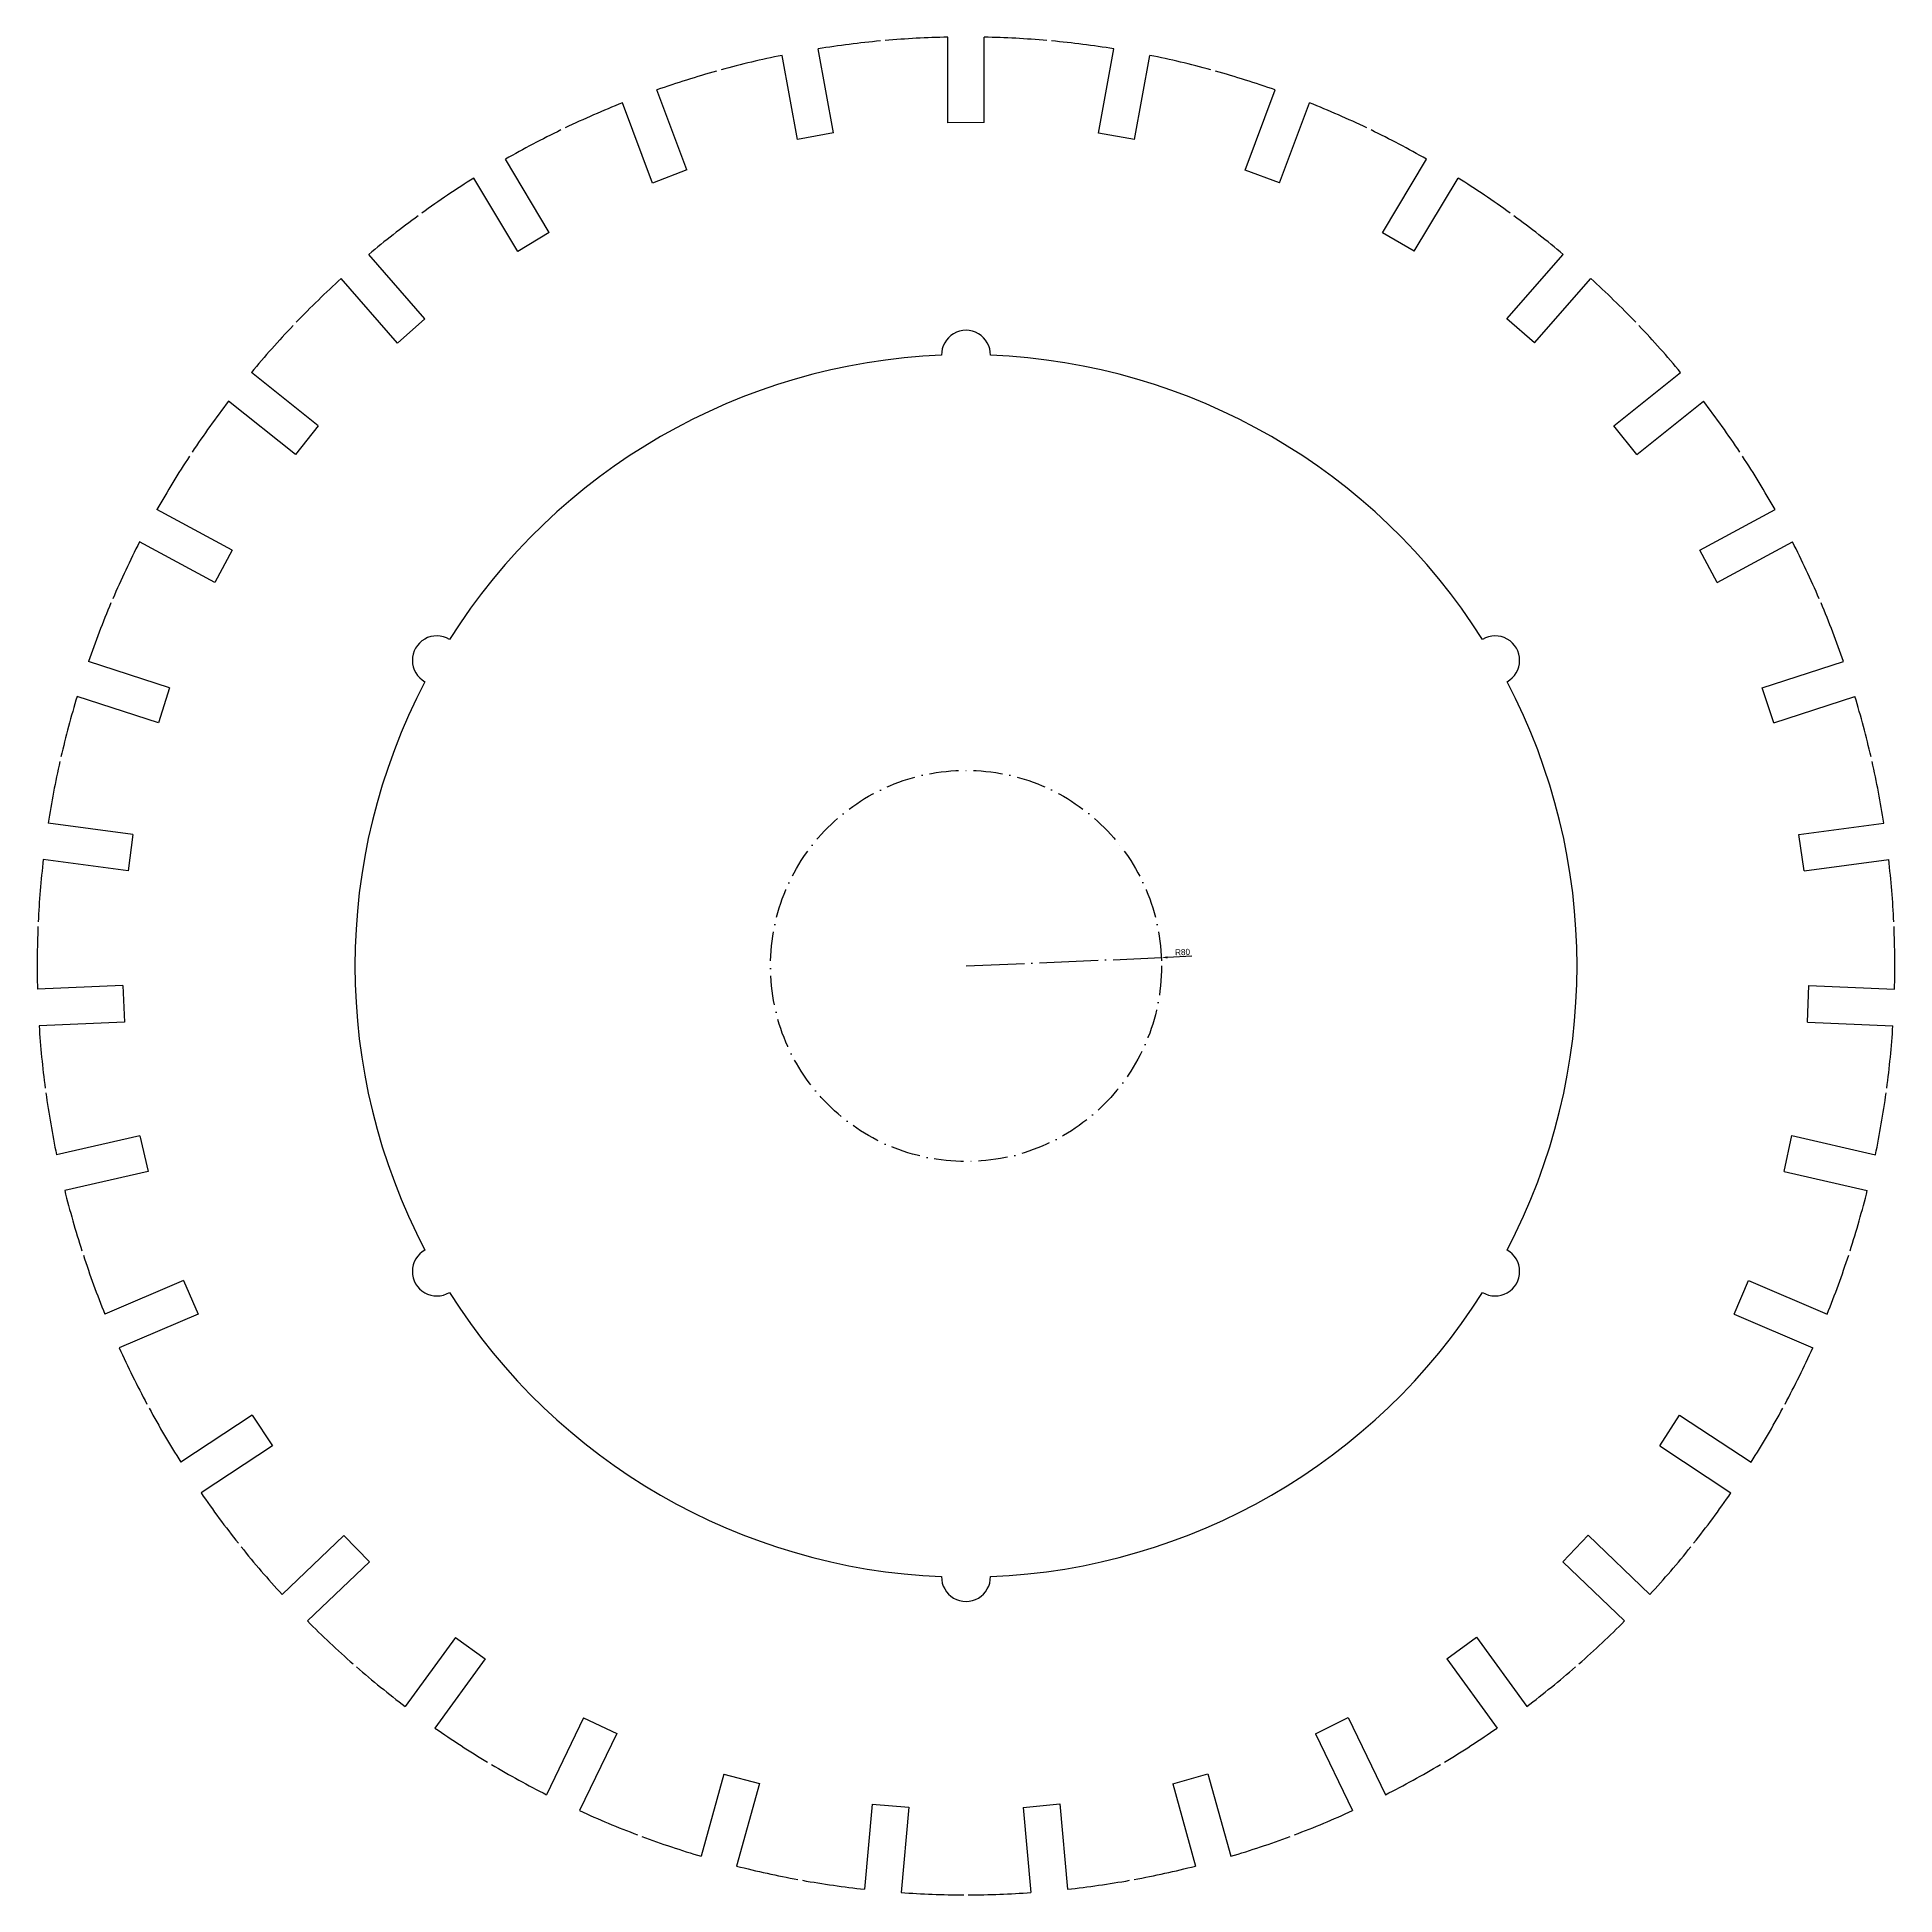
# Model space of a CAD drawing. Header units: millimetres. Extents: x 634 to 1394, y 137 to 897.
import ezdxf

# ---------------------------------------------------------------- set-up
doc = ezdxf.new("R2010")
doc.units = ezdxf.units.MM
doc.linetypes.add('ACAD_ISO04W100', pattern=[30, 24, -3, 0, -3])
doc.linetypes.add('ACAD_ISO10W100', pattern=[18, 12, -3, 0, -3])
doc.dimstyles.new('ISO-25', dxfattribs={"dimtxt": 2.5, "dimasz": 2.5, "dimexe": 1.25, "dimexo": 0.625, "dimtad": 1, "dimtxsty": 'Standard', "dimcen": 2.5, "dimadec": 0, "dimazin": 0, "dimtfac": 1, "dimtmove": 0, "dimatfit": 3, "dimfxl": 1, "dimarcsym": 0})

# ---------------------------------------------------------------- blocks, each defined once
blk = doc.blocks.new('*D1')
at = {"color": 0, "linetype": 'ACAD_ISO04W100', "lineweight": -2, "transparency": 16777216}
for p, q in [((1013.85, 516.91), (1093.78, 520.3)), ((1106.27, 520.83), (1096.27, 520.41))]:
    blk.add_line(p, q, dxfattribs=at)
at = {"color": 0, "linetype": 'ACAD_ISO04W100', "transparency": 16777216}
blk.add_solid([(1096.26, 520.82), (1096.29, 519.99), (1093.78, 520.3)], dxfattribs=at)
at = {"layer": 'Defpoints', "color": 0, "linetype": 'ACAD_ISO04W100', "transparency": 16777216}
for p in [(1013.85, 516.91), (1093.78, 520.3)]:
    blk.add_point(p, dxfattribs=at)
at = {"color": 0, "linetype": 'ACAD_ISO04W100', "transparency": 16777216, "insert": (1102.44, 522.54), "char_height": 2.5, "attachment_point": 5, "rotation": 2.42857}
blk.add_mtext('R80', dxfattribs=at)

msp = doc.modelspace()

# ---------------------------------------------------------------- linework, layer by layer
for p, q in [((1006.349, 861.799), (1006.349, 896.836)), ((1021.349, 861.91), (1021.349, 896.836)), ((944.887, 854.917), (938.631, 889.392)), ((959.626, 857.705), (953.39, 892.07)), ((1068.052, 857.596), (1074.308, 892.07)), ((1082.83, 855.027), (1089.067, 889.392)), ((899.646, 842.547), (887.374, 875.246)), ((1128.012, 842.442), (1140.324, 875.246)), ((885.642, 837.172), (873.331, 869.975)), ((1142.095, 837.276), (1154.367, 869.975)), ((1021.349, 861.91), (1006.349, 861.799)), ((959.626, 857.705), (944.887, 854.917)), ((1082.83, 855.027), (1068.052, 857.596)), ((843.337, 816.922), (825.423, 846.904)), ((1184.304, 816.826), (1202.274, 846.904)), ((830.518, 809.133), (812.547, 839.211)), ((899.646, 842.547), (885.642, 837.172)), ((1142.095, 837.276), (1128.012, 842.442)), ((1197.237, 809.229), (1215.151, 839.211)), ((843.337, 816.922), (830.518, 809.133)), ((1197.237, 809.229), (1184.304, 816.826)), ((792.508, 781.655), (769.529, 807.956)), ((1235.116, 781.57), (1258.169, 807.956)), ((781.285, 771.702), (758.233, 798.088)), ((1246.486, 771.786), (1269.465, 798.087)), ((792.508, 781.655), (781.285, 771.702)), ((1246.486, 771.786), (1235.116, 781.57)), ((748.793, 737.878), (721.487, 759.654)), ((1278.817, 737.808), (1306.211, 759.654)), ((739.528, 726.082), (712.135, 747.927)), ((1288.257, 726.151), (1315.563, 747.927)), ((748.793, 737.878), (739.528, 726.082)), ((1288.257, 726.151), (1278.817, 737.808)), ((713.597, 687), (682.842, 703.55)), ((1314.002, 686.946), (1344.856, 703.55)), ((706.588, 673.738), (675.734, 690.341)), ((713.597, 687), (706.588, 673.738)), ((1321.208, 673.791), (1314.002, 686.946)), ((1321.208, 673.791), (1351.964, 690.341)), ((688.052, 630.654), (654.835, 641.447)), ((1339.54, 630.619), (1372.862, 641.447)), ((683.523, 616.354), (650.2, 627.182)), ((688.052, 630.654), (683.523, 616.354)), ((1344.281, 616.388), (1339.54, 630.619)), ((1344.281, 616.388), (1377.497, 627.181)), ((672.978, 570.653), (638.368, 575.341)), ((672.978, 570.653), (671.075, 555.774)), ((1354.609, 570.638), (1389.33, 575.341)), ((1356.733, 555.789), (1354.609, 570.638)), ((671.075, 555.774), (636.354, 560.477)), ((1356.733, 555.789), (1391.343, 560.477)), ((668.86, 508.925), (633.969, 507.358)), ((668.86, 508.925), (669.644, 493.945)), ((1358.165, 493.94), (1358.726, 508.929)), ((1358.726, 508.929), (1393.729, 507.357)), ((669.644, 493.945), (634.642, 492.373)), ((1358.165, 493.94), (1393.056, 492.373)), ((675.83, 447.453), (641.779, 439.681)), ((675.83, 447.453), (679.276, 432.854)), ((1348.53, 432.829), (1351.759, 447.477)), ((1351.759, 447.477), (1385.918, 439.681)), ((679.276, 432.854), (645.117, 425.057)), ((1348.53, 432.829), (1382.58, 425.057)), ((693.664, 388.213), (661.549, 374.487)), ((693.664, 388.213), (699.662, 374.465)), ((1328.138, 374.42), (1333.931, 388.257)), ((1333.931, 388.257), (1366.149, 374.486)), ((699.662, 374.465), (667.444, 360.694)), ((1328.138, 374.42), (1360.253, 360.694)), ((721.789, 333.11), (692.641, 313.87)), ((721.789, 333.11), (730.145, 320.653)), ((1297.645, 320.592), (1305.815, 333.171)), ((1305.815, 333.171), (1335.056, 313.869)), ((730.145, 320.653), (700.904, 301.351)), ((1297.645, 320.592), (1326.793, 301.351)), ((759.301, 283.915), (734.057, 259.779)), ((759.301, 283.915), (769.748, 273.15)), ((1258.03, 273.073), (1268.315, 283.992)), ((1268.315, 283.992), (1293.64, 259.778)), ((769.748, 273.15), (744.423, 248.937)), ((1258.03, 273.073), (1283.274, 248.937)), ((804.995, 242.208), (784.466, 213.952)), ((804.995, 242.208), (817.196, 233.482)), ((1210.567, 233.391), (1222.636, 242.298)), ((1222.636, 242.298), (1243.231, 213.952)), ((817.196, 233.482), (796.601, 205.136)), ((1210.567, 233.391), (1231.096, 205.136)), ((857.402, 209.33), (842.248, 177.863)), ((857.402, 209.33), (870.964, 202.923)), ((1156.781, 202.822), (1170.247, 209.431)), ((1170.247, 209.431), (1185.449, 177.863)), ((870.964, 202.923), (855.762, 171.355)), ((1156.781, 202.822), (1171.935, 171.355)), ((914.836, 186.339), (905.545, 152.671)), ((914.836, 186.339), (929.325, 182.456)), ((929.325, 182.456), (920.004, 148.681)), ((1098.402, 182.348), (1112.831, 186.446)), ((1112.831, 186.446), (1122.152, 152.671)), ((1098.402, 182.348), (1107.693, 148.681)), ((975.453, 173.972), (972.323, 139.186)), ((975.453, 173.972), (990.403, 172.738)), ((990.403, 172.738), (987.262, 137.842)), ((1037.304, 172.627), (1052.234, 174.083)), ((1037.304, 172.627), (1040.435, 137.842)), ((1052.234, 174.083), (1055.374, 139.186))]:
    msp.add_line(p, q)
at = {"linetype": 'ACAD_ISO10W100'}
msp.add_circle((1013.849, 516.91), 80, dxfattribs=at)
for centre, radius, start, end in [((1013.849, 516.91), 380, 91.130849, 95), ((1013.849, 516.91), 380, 85, 88.869089), ((1013.849, 516.91), 380, 101.416563, 105.285714), ((1013.849, 516.91), 380, 95.285714, 99.154803), ((1013.849, 516.91), 380, 80.845134, 84.714286), ((1013.849, 516.91), 380, 74.714286, 78.583375), ((1013.849, 516.91), 380, 105.571429, 109.440517), ((1013.849, 516.91), 380, 70.55942, 74.428571), ((1013.849, 516.91), 380, 111.702277, 115.571429), ((1013.849, 516.91), 380, 64.428571, 68.29766), ((1013.849, 516.91), 380, 115.857143, 119.726232), ((1013.849, 516.91), 380, 60.273706, 64.142857), ((1013.849, 516.91), 380, 121.987992, 125.857143), ((1013.849, 516.91), 380, 54.142857, 58.011946), ((1013.849, 516.91), 380, 126.142857, 130.011946), ((1013.849, 516.91), 380, 49.987992, 53.857143), ((1013.849, 516.91), 380, 132.273706, 136.142857), ((1013.849, 516.91), 380, 43.857143, 47.726232), ((1013.849, 516.91), 380, 136.428571, 140.29766), ((1013.849, 766.91), 10, 358.854008, 181.145992), ((1013.849, 516.91), 380, 39.702277, 43.571429), ((1013.849, 516.91), 250, 92.291984, 147.708016), ((1013.849, 516.91), 250, 32.291984, 87.708016), ((1013.849, 516.91), 380, 142.55942, 146.428571), ((1013.849, 516.91), 380, 33.571429, 37.440517), ((1013.849, 516.91), 380, 146.714286, 150.583375), ((1013.849, 516.91), 380, 29.416563, 33.285714), ((1013.849, 516.91), 380, 152.845134, 156.714286), ((1013.849, 516.91), 380, 23.285714, 27.154803), ((1013.849, 516.91), 380, 157, 160.869089), ((1013.849, 516.91), 380, 19.130849, 23), ((797.342, 641.91), 10, 58.854008, 241.145992), ((1230.355, 641.91), 10, 298.854008, 121.145992), ((1013.849, 516.91), 250, 152.291984, 207.708016), ((1013.849, 516.91), 250, 332.291984, 27.708016), ((1013.849, 516.91), 380, 163.130849, 167), ((1013.849, 516.91), 380, 13, 16.869089), ((1013.849, 516.91), 380, 167.285714, 171.154803), ((1013.849, 516.91), 380, 8.845134, 12.714286), ((1013.849, 516.91), 380, 173.416563, 177.285714), ((1013.849, 516.91), 380, 2.714286, 6.583375), ((1013.849, 516.91), 380, 177.571429, 181.440517), ((1013.849, 516.91), 380, 358.55942, 2.428571), ((1013.849, 516.91), 380, 183.702277, 187.571429), ((1013.849, 516.91), 380, 352.428571, 356.29766), ((1013.849, 516.91), 380, 187.857143, 191.726232), ((1013.849, 516.91), 380, 348.273706, 352.142857), ((1013.849, 516.91), 380, 193.987992, 197.857143), ((1013.849, 516.91), 380, 342.142857, 346.011946), ((1013.849, 516.91), 380, 198.142857, 202.011946), ((797.342, 391.91), 10, 118.854008, 301.145992), ((1230.355, 391.91), 10, 238.854008, 61.145992), ((1013.849, 516.91), 380, 337.987992, 341.857143), ((1013.849, 516.91), 250, 212.291984, 267.708016), ((1013.849, 516.91), 250, 272.291984, 327.708016), ((1013.849, 516.91), 380, 204.273706, 208.142857), ((1013.849, 516.91), 380, 331.857143, 335.726232), ((1013.849, 516.91), 380, 208.428571, 212.29766), ((1013.849, 516.91), 380, 327.702277, 331.571429), ((1013.849, 516.91), 380, 214.55942, 218.428571), ((1013.849, 516.91), 380, 321.571429, 325.440517), ((1013.849, 516.91), 380, 218.714286, 222.583375), ((1013.849, 516.91), 380, 317.416563, 321.285714), ((1013.849, 266.91), 10, 178.854008, 1.145992), ((1013.849, 516.91), 380, 224.845134, 228.714286), ((1013.849, 516.91), 380, 311.285714, 315.154803), ((1013.849, 516.91), 380, 229, 232.869089), ((1013.849, 516.91), 380, 307.130849, 311), ((1013.849, 516.91), 380, 235.130849, 239), ((1013.849, 516.91), 380, 301, 304.869089), ((1013.849, 516.91), 380, 239.285714, 243.154803), ((1013.849, 516.91), 380, 296.845134, 300.714286), ((1013.849, 516.91), 380, 245.416563, 249.285714), ((1013.849, 516.91), 380, 290.714286, 294.583375), ((1013.849, 516.91), 380, 249.571429, 253.440517), ((1013.849, 516.91), 380, 286.55942, 290.428571), ((1013.849, 516.91), 380, 255.702277, 259.571429), ((1013.849, 516.91), 380, 280.428571, 284.29766), ((1013.849, 516.91), 380, 259.857143, 263.726232), ((1013.849, 516.91), 380, 265.987992, 269.857143), ((1013.849, 516.91), 380, 270.142857, 274.011946), ((1013.849, 516.91), 380, 276.273706, 280.142857)]:
    msp.add_arc(centre, radius, start, end)

# ---------------------------------------------------------------- dimensions: what is measured, and where the dimension line sits
at = {"linetype": 'ACAD_ISO04W100'}
dim = msp.add_radius_dim(center=(1013.849, 516.91), mpoint=(1093.777, 520.3), dimstyle='ISO-25', dxfattribs=at)
dim.commit()
dim.dimension.update_dxf_attribs({"geometry": '*D1', "text_midpoint": (1102.44, 522.544)})

doc.saveas('drawing.dxf')
